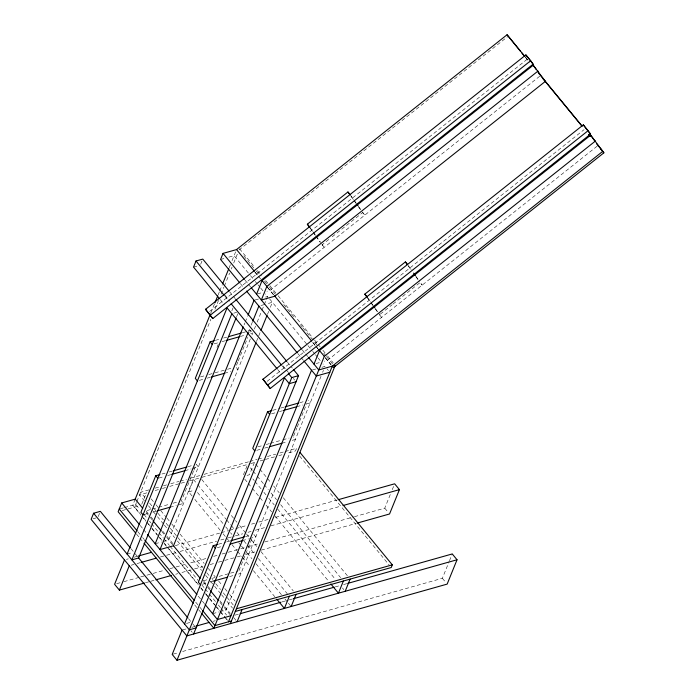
<?xml version="1.0" encoding="UTF-8"?>
<svg xmlns="http://www.w3.org/2000/svg" width="695" height="695" viewBox="0 0 695 695"><rect width="100%" height="100%" fill="white"/><g stroke="black" fill="none" stroke-linecap="round" stroke-linejoin="round"><path stroke-width="0.52" stroke-dasharray="3.48 2.61" d="M98.23 516.559L99.637 513.084M200.655 264.309L202.071 260.834M135.204 499.149L132.736 505.23L140.998 515.299M210.785 313.011L214.468 303.958M218.143 294.906L219.368 291.883M219.776 290.884L222.226 284.846M229.168 267.74L230.401 264.717M232.034 260.695L235.84 251.321M136.481 502.494L134.621 507.072L140.129 513.787M136.863 501.547L210.889 319.248M214.964 309.214L218.63 300.179M221.079 294.15L223.929 287.131M224.337 286.123L229.637 273.074M231.27 269.061L232.078 267.054M233.711 263.04L237.786 252.997M141.754 504.24L146.315 492.998M216.979 347.439L218.178 344.477M231.809 310.917L233.007 307.954M236.561 316.833L237.786 313.819M244.058 324.947L244.857 322.975M245.257 321.985L247.663 316.069M248.645 331.254L249.462 329.239M251.104 325.217L252.328 322.202M193.462 471.245L181.438 500.86L183.549 503.423L177.312 505.178M193.862 470.263L196.268 464.338L198.379 466.901L192.141 468.656M237.82 362.008L235.814 366.943L237.925 369.505L234.806 370.392M238.22 361.026L247.837 337.336M249.844 332.392L250.643 330.42L252.754 332.983L251.955 334.964M250.348 338.908L168.72 539.946L162.482 541.7M254.353 329.039L255.56 326.077M257.159 322.132L261.572 311.273M261.972 310.283L265.977 300.414M266.385 299.423L267.584 296.461L265.533 293.968M192.098 496.039L188.658 491.851L193.601 479.672L197.041 483.868M256.438 341.532L260.521 331.472M267.471 314.366L268.696 311.351M270.329 307.32L272.37 302.29L266.133 304.054M243.45 474.746L247.629 464.451M254.387 462.549L249.444 474.72L246.551 475.536M251.712 539.216L238.88 570.803L240.991 573.366L234.754 575.121M293.664 435.895L296.869 427.998M297.269 427.017L306.886 403.326M321.02 376.273L226.162 609.889L219.924 611.643M322.619 372.329L323.427 370.357M354.502 516.672L384.752 508.149L390.686 493.546M392.267 489.645L393.848 485.753M182.62 651.484L442.359 578.292L449.083 561.734M449.483 560.761L452.245 553.941M239.011 249.992L263.631 230.436M264.482 229.767L300.987 200.768M301.839 200.099L508.141 36.262M209.69 311.395L527.479 59.023M328.813 239.48L322.054 244.848L324.157 247.411L321.099 243.111M332.193 236.795L362.625 212.627L364.736 215.189L361.678 210.889M539.72 76.224L270.051 290.38L266.941 291.257M267.141 381.338L584.078 129.644M380.339 314.114L392.18 304.723M393.022 304.045L420.075 282.561L422.178 285.132L419.12 280.832M597.17 146.167L327.501 360.323L324.383 361.2M193.549 267.089L198.37 265.725M220.567 259.47L224.72 258.297M228.881 257.133L234.076 255.664L249.8 274.82M257.584 293.889L262.78 292.43M255.117 299.979L259.27 298.807M265.507 297.052L267.584 296.461M233.772 313.167L236.665 312.35M260.938 305.513L265.099 304.341M215.32 340.376L219.472 339.203M223.634 338.039L226.744 337.153M242.338 332.766L247.533 331.298M248.567 331.011L250.643 330.42M214.156 343.86L218.986 342.505M222.018 341.645L225.058 340.793M240.288 336.502L245.483 335.033M250.678 333.574L252.754 332.983M200.49 376.899L204.643 375.726M208.795 374.562L213.999 373.093M215.033 372.798L226.466 369.584M227.5 369.288L231.661 368.115M199.326 380.382L204.148 379.027M207.188 378.167L210.229 377.315M224.416 373.319L230.653 371.556M316.069 363.537L319.187 362.66M312.559 369.922L315.678 369.045M321.907 367.281L325.025 366.404L322.975 363.911M272.761 410.319L280.033 408.269M281.075 407.974L284.194 407.096M299.78 402.709L303.932 401.536M271.597 413.803L276.428 412.448M279.468 411.588L282.509 410.736M296.687 406.731L302.924 404.977M307.077 403.804L310.196 402.926L308.094 400.363M257.932 446.842L262.084 445.669M266.246 444.496L269.365 443.618M270.398 443.332L281.831 440.109M282.874 439.813L289.103 438.059M161.978 473.999L165.097 473.121M169.25 471.948L172.369 471.071M187.954 466.684L193.149 465.216M256.768 450.325L261.598 448.97M264.639 448.11L268.687 446.972M281.857 443.254L287.052 441.794M292.248 440.326L295.366 439.448L293.264 436.886M158.816 478.047L164.602 476.423M167.643 475.562L170.683 474.702M184.87 470.706L191.099 468.951M148.965 489.879L140.651 492.225L144.786 497.255M155.202 488.125L159.364 486.952M163.516 485.779L166.635 484.901M170.796 483.729L179.11 481.383M180.153 481.096L186.39 479.333M190.543 478.16L199.899 475.528M204.061 474.355L248.758 461.758M249.792 461.463L257.072 459.412M258.106 459.126L263.309 457.657M267.462 456.485L275.785 454.148M279.937 452.975L284.099 451.802M285.132 451.507L296.574 448.284L295.479 450.959L287.165 453.305M146.836 492.851L139.565 494.901L144.386 500.774M155.159 490.505L161.388 488.75M162.43 488.455L165.549 487.577M169.71 486.404L180.101 483.477M181.143 483.181L188.415 481.131M189.457 480.844L200.89 477.621M201.932 477.326L249.748 463.852M250.782 463.556L254.943 462.384M260.139 460.924L264.3 459.751M265.342 459.456L274.69 456.824M278.851 455.651L281.97 454.773M120.261 508.749L123.38 507.871M124.422 507.576L135.707 504.396L139.843 509.426M93.052 518.791L95.945 517.975M122.259 510.556L139.443 505.717M188.658 491.851L194.444 490.218M147.149 510.521L151.302 509.348M152.344 509.061L157.539 507.593M158.582 507.298L168.972 504.37M173.125 503.206L178.32 501.738M143.987 514.569L149.773 512.945M152.813 512.085L155.854 511.225M170.04 507.228L176.269 505.474M155.211 543.751L161.44 541.996M127.098 554.045L132.893 552.412M126.403 559.388L128.332 558.85M134.265 557.173L137.306 556.321M175.279 545.618L220.193 532.961M221.245 532.665L228.551 530.606M229.602 530.311L234.823 528.843M235.866 528.548L246.308 525.602M251.538 524.134L254.665 523.248M258.844 522.067L268.244 519.417M275.559 517.358L337.188 499.992M131.19 565.217L134.083 564.409M137.028 563.576L140.069 562.715M160.397 556.99L165.549 555.54M166.574 555.253L175.887 552.621M180.066 551.448L216.632 541.144M220.81 539.963L223.938 539.085M228.116 537.904L234.389 536.14M235.431 535.845L242.746 533.786M247.967 532.309L251.095 531.432M255.273 530.25L264.682 527.601M270.946 525.837L340.932 506.116M218.386 544.237L225.658 542.187M226.7 541.891L229.81 541.014M245.405 536.618L250.6 535.159M217.222 547.721L221.088 546.635M242.312 540.649L248.549 538.894M249.583 538.599L255.821 536.844L253.718 534.281M116.673 583.696L122.928 581.932M123.971 581.637L139.617 577.232M140.659 576.937L145.88 575.469M146.923 575.173L152.136 573.705M153.178 573.41L164.654 570.178M169.867 568.701L175.088 567.233M176.13 566.938L186.564 564.001M190.734 562.828L206.38 558.415M213.678 556.356L217.856 555.183M222.026 554.011L227.239 552.534M228.281 552.247L239.758 549.007M240.8 548.72L247.064 546.956M248.106 546.661L258.54 543.716M264.795 541.952L353.46 516.967M145.446 582.766L149.625 581.585M150.667 581.298L154.837 580.116M175.696 574.235L177.79 573.653M181.96 572.471L193.436 569.24M194.478 568.944L202.818 566.599M210.125 564.54L214.295 563.367M218.465 562.186L223.686 560.717M224.728 560.422L236.204 557.19M237.247 556.895L241.417 555.722M245.587 554.541L254.978 551.899M261.233 550.136L356.161 523.387M203.557 580.759L210.828 578.709M211.871 578.414L214.981 577.536M219.142 576.364L229.532 573.436M230.575 573.14L237.846 571.09M202.393 584.243L207.223 582.879M210.255 582.028L213.296 581.168M229.559 576.589L233.72 575.417M212.653 613.694L218.89 611.939M186.477 623.441L190.334 622.355M183.037 629.8L185.939 628.984M191.872 627.316L195.921 626.169M213.209 621.295L215.276 620.722M234.971 615.171L239.149 613.989M281.979 601.922L288.251 600.159M289.294 599.863L292.43 598.977M335.251 586.91L339.429 585.729M343.608 584.556L346.744 583.67M173.229 654.125L178.45 652.657M525.655 57.39L528.417 60.752M525.359 57.233L529.494 62.263M379.496 314.792L381.598 317.354L378.54 313.054M239.514 248.74L254.674 267.193M257.428 270.546L261.555 275.576M265.69 280.606L269.139 284.802M269.825 285.645L277.401 294.862M278.087 295.705L313.905 339.316M314.592 340.15L320.108 346.857M322.862 350.219L326.989 355.249M327.684 356.083L333.192 362.79M243.832 255.864L255.543 270.12M256.229 270.954L260.364 275.985M264.5 281.023L268.626 286.053M269.321 286.887L276.202 295.279M283.777 304.497L294.115 317.076M300.31 324.626L302.377 327.145M303.063 327.979L317.528 345.597M323.731 353.138L325.799 355.658M326.485 356.492L334.06 365.718M255.143 272.223L257.897 275.576M258.583 276.419L260.651 278.93M267.54 287.313L273.743 294.862M313.002 342.67L315.07 345.18M315.756 346.023L317.823 348.534M325.399 357.76L330.916 364.484M254.839 272.058L258.974 277.088M267.245 287.157L273.439 294.697M312.698 342.505L318.214 349.211M325.095 357.595L331.298 365.144M250.487 275.646L254.587 280.641M255.273 281.475L257.324 283.977M258.01 284.811L260.06 287.304M260.747 288.138L264.847 293.134M269.634 298.963L307.251 344.755M307.928 345.589L312.038 350.584M312.715 351.418L314.774 353.92M315.452 354.745L317.502 357.247M318.188 358.081L320.239 360.575M327.076 368.906L328.448 370.565M245.074 280.224L247.837 283.577M248.523 284.411L250.591 286.931M302.247 349.828L305.001 353.182M305.687 354.024L307.755 356.535M240.401 283.621L244.501 288.616M297.842 353.564L300.579 356.891M301.265 357.725L303.315 360.219M229.637 291.804L235.145 298.511M287.495 362.243L292.317 368.115M224.919 295.158L229.706 300.987M283.047 365.935L285.784 369.262M286.47 370.096L288.521 372.589M293.307 378.419L294.671 380.087M224.945 296.218L229.081 301.256M282.118 365.831L286.253 370.861M220.219 299.562L224.32 304.558M277.661 369.497L281.77 374.492M384.752 508.149L388.175 512.311M442.359 578.292L445.782 582.453M299.615 455.998L389.157 565.018M255.76 464.225L259.209 468.413M259.895 469.255L270.92 482.669M273.674 486.022L279.182 492.738M283.317 497.768L347.37 575.755M250.382 467.805L252.45 470.315M253.145 471.158L256.585 475.354M257.272 476.188L263.474 483.737M264.161 484.571L268.296 489.61M271.05 492.964L276.558 499.67M280.693 504.7L340.62 577.667M252.884 478.916L254.266 480.593M254.952 481.426L261.155 488.976M263.909 492.329L265.977 494.849M268.73 498.202L274.238 504.909M277.679 509.105L335.537 579.543M342.427 587.935L343.808 589.612M244.753 479.142L247.507 482.495M248.202 483.329L251.642 487.525M252.328 488.359L263.353 501.781M266.107 505.135L271.615 511.841M275.064 516.038L328.787 581.454M201.732 479.446L228.594 512.154M231.348 515.508L234.788 519.704M235.483 520.538L236.856 522.214M239.61 525.576L245.813 533.117M246.499 533.96L250.634 538.99M251.321 539.833L256.829 546.539M260.964 551.569L293.333 590.985M197.727 484.71L225.971 519.087M226.657 519.93L230.792 524.96M231.478 525.802L234.232 529.156M236.986 532.509L240.435 536.705M243.876 540.892L246.629 544.246M247.324 545.089L254.214 553.472M258.34 558.502L287.27 593.73M197.476 492.46L222.956 523.491M225.71 526.845L229.845 531.875M230.532 532.718L231.913 534.394M238.802 542.778L240.87 545.297M241.556 546.131L244.31 549.484M247.064 552.846L251.885 558.711M256.021 563.741L281.51 594.772M284.95 598.968L287.704 602.322M288.39 603.156L291.153 606.518M194.852 499.392L220.341 530.424M223.095 533.777L225.849 537.131M226.535 537.973L229.289 541.327M232.043 544.68L236.865 550.553M237.56 551.387L241.686 556.426M242.381 557.26L249.27 565.652M253.397 570.682L274.751 596.675M151.136 498.871L155.272 503.901M155.958 504.735L158.026 507.254M160.78 510.608L166.287 517.315M166.982 518.157L171.109 523.187M171.804 524.03L179.38 533.256M180.066 534.09L204.174 563.445M208.309 568.475L211.063 571.829M213.817 575.182L215.198 576.859M218.638 581.055L222.079 585.251M224.841 588.604L228.968 593.634M229.663 594.468L235.171 601.184M149.607 503.128L153.734 508.158M154.429 508.992L157.183 512.354M157.869 513.188L163.377 519.895M166.131 523.248L169.58 527.444M170.266 528.287L202.645 567.702M206.771 572.732L209.525 576.086M212.279 579.439L215.042 582.792M215.728 583.635L220.55 589.508M223.304 592.861L233.633 605.441M148.513 505.804L152.648 510.834M153.334 511.676L156.783 515.864M157.47 516.706L163.673 524.256M164.359 525.09L168.494 530.12M169.18 530.963L174.688 537.669M177.442 541.023L201.55 570.378M205.685 575.408L209.821 580.438M210.507 581.281L213.947 585.477M214.642 586.311L220.836 593.86M221.531 594.694L224.285 598.056M227.039 601.41L232.547 608.116M146.193 511.042L148.261 513.562M151.015 516.915L153.082 519.426M162.726 531.171L166.166 535.359M166.861 536.201L173.055 543.751M203.366 580.646L207.492 585.677M208.187 586.519L210.255 589.039M219.898 600.775L224.025 605.805M224.72 606.648L230.227 613.355M233.668 617.551L237.117 621.738M146.15 512.467L152.301 519.964M161.874 531.623L163.924 534.116M166.661 537.452L173.507 545.775M203.592 582.41L207.014 586.571M207.692 587.405L209.751 589.907M220.002 602.391L223.425 606.561M224.111 607.387L230.948 615.718M143.969 514.456L146.723 517.818M149.486 521.172L150.858 522.849M151.545 523.683L158.434 532.075M159.129 532.909L163.255 537.939M163.951 538.781L169.458 545.488M170.145 546.331L198.388 580.716M201.828 584.903L204.582 588.257M205.277 589.099L208.717 593.295M209.404 594.129L215.606 601.679M218.36 605.032L220.428 607.552M221.114 608.386L226.622 615.092M143.465 517.845L147.549 522.822M148.235 523.648L151.154 527.201M151.84 528.044L157.348 534.75M159.798 537.739L163.551 542.3M163.881 542.708L168.372 548.164M169.059 549.007L198.136 584.408M200.742 587.588L204.99 592.757M205.564 593.452L209.108 597.77M209.699 598.482L215.971 606.127M216.588 606.874L225.571 617.812M226.231 618.611L227.621 620.314M141.693 516.133L145.82 521.172M146.515 522.006L149.269 525.359M152.023 528.713L157.53 535.428M158.217 536.262L161.666 540.458M164.42 543.811L166.487 546.331M167.174 547.165L198.171 584.903M200.924 588.257L202.992 590.776M205.746 594.129L214.703 605.032M215.389 605.866L219.524 610.905M220.211 611.739L223.651 615.935M224.346 616.769L227.1 620.122M140.164 525.437L142.901 528.765M143.578 529.599L147.001 533.76M198.292 596.206L201.706 600.376M202.393 601.201L204.443 603.703M137.827 531.684L141.954 536.714M142.649 537.556L144.021 539.233M195.677 602.131L199.126 606.318M199.812 607.161L201.88 609.68M136.515 534.09L139.235 537.409M139.921 538.234L143.318 542.378M194.687 604.919L200.864 612.434M131.12 548.807L133.171 551.309M135.221 553.811L138.644 557.972M188.562 618.75L191.299 622.086M192.671 623.745L194.722 626.247M190.882 630.669L192.246 632.337M407.487 264.491L411.162 269.651M416.062 276.532L418.512 279.972M408.443 266.228L410.893 269.669M415.792 276.549L418.234 279.981M350.045 194.548L353.72 199.708M354.328 200.568L356.17 203.149M358.611 206.589L361.061 210.029M351.001 196.285L353.451 199.726M354.059 200.586L355.901 203.166M358.342 206.606L360.792 210.046M366.917 296.713L370.583 301.873M371.2 302.733L373.033 305.314M375.482 308.754L377.932 312.194M367.255 297.59L370.313 301.891M370.93 302.751L372.763 305.331M375.213 308.771L377.663 312.211M309.466 226.779L312.533 231.07M313.141 231.93L315.591 235.37M316.199 236.231L320.482 242.251M310.422 228.507L312.872 231.948M313.48 232.808L315.322 235.388M315.93 236.248L320.213 242.268"/><path stroke-width="1.04" d="M130.434 547.981L100.349 511.346L93.59 513.249L91.123 519.33L186.859 635.899L457.032 559.77L452.245 553.941L347.787 583.374M228.95 290.962L202.775 259.096L196.016 260.999L193.549 267.089L219.533 298.728M210.376 314.018L135.204 499.149L121.695 502.954L118.141 511.72L135.838 533.265M524.968 56.556L507.063 34.75L236.543 249.574L223.034 253.388L220.567 259.47L239.714 282.787M214.877 302.951L217.735 295.914M222.635 283.838L228.759 268.748M159.902 474.589L155.741 475.754L140.911 512.276L143.022 514.847M214.277 340.672L210.125 341.844L195.295 378.367L197.397 380.93M124.475 559.935L114.588 584.286L119.375 590.116L144.404 583.062M127.098 554.045L227.057 307.885L276.984 368.671M119.375 590.116L129.261 565.765M231.843 313.714L131.894 559.875L138.644 557.972L236.152 317.841M155.211 543.751L243.25 326.919M248.063 315.078L254.075 300.275M256.551 294.185L262.076 280.563L533.221 65.234L545.358 81.376L274.846 296.209L261.337 300.014L266.863 286.392L538.017 71.055M248.237 332.262L159.998 549.58L173.507 545.775L256.029 342.539M252.737 321.194L258.861 306.104M260.929 330.464L267.062 315.374M217.344 544.524L213.191 545.697L198.362 582.219L200.464 584.782M271.719 410.615L267.566 411.788L252.737 448.31L254.839 450.873M182.073 630.07L172.186 654.421L176.973 660.25L447.146 584.113L457.032 559.77M184.549 623.988L284.498 377.828L289.285 383.657L296.044 381.755M176.973 660.25L291.761 377.567L298.511 375.665L293.69 369.792M193.618 633.996L298.511 375.665M212.653 613.694L311.516 370.209M313.992 364.128L319.526 350.506L590.672 135.169L603.877 152.831L333.365 367.664L332.288 366.143L602.8 151.319L596.605 143.769M595.459 140.998L324.313 356.335L213.878 628.289L201.55 613.277M228.473 621.808L332.288 366.143M230.358 623.641L335.259 365.309L318.779 369.957L308.45 357.378M237.117 621.738L242.06 609.567M289.337 596.241L284.394 608.42L276.818 599.194M291.153 606.518L296.096 594.338M343.373 581.02L338.43 593.191L330.855 583.965M345.18 591.289L350.124 579.117M338.239 499.696L394.647 483.807L399.434 489.628L389.548 513.979L357.204 523.092M300.014 452.48L392.31 564.853L391.224 567.537L235.301 611.47M309.814 227.647L307.364 224.207L347.943 191.985L350.045 194.548M205.546 309.31L525.88 54.914L530.667 60.743L533.117 64.183L212.783 318.571L205.546 309.31L212.783 318.571M210.333 315.13L530.667 60.743M366.647 296.73L364.805 294.15L405.385 261.928L407.487 264.491M262.988 379.244L583.322 124.857L588.109 130.686L590.559 134.118L270.225 388.514L262.988 379.244L270.225 388.514M267.775 385.073L588.109 130.686M228.829 336.571L241.295 333.061M226.075 340.507L239.245 336.797M211.245 377.029L224.416 373.319M329.812 372.233L316.303 376.038L303.993 361.053M285.228 406.81L298.737 402.996M283.517 410.45L296.687 406.731M173.411 470.776L186.92 466.971M269.703 446.685L281.857 443.254M171.7 474.424L184.87 470.706M157.878 510.66L170.04 507.228M138.314 556.035L151.484 552.325M141.076 562.437L156.271 558.154M343.026 505.526L399.434 489.628M230.853 540.719L244.362 536.914M230.158 544.072L242.312 540.649M155.88 579.821L171.526 575.417M214.312 580.881L227.482 577.171M236.387 608.794L392.31 564.853M230.948 615.718L217.439 619.523L205.129 604.537M195.921 626.169L209.091 622.459M240.201 613.694L280.936 602.218M293.472 598.682L334.208 587.206M196.086 627.915L189.335 629.818L93.59 513.249M231.444 620.965L214.964 625.613L202.566 610.514M533.117 64.183L525.88 54.914M587.145 129.956L583.322 124.857M588.509 131.624L590.559 134.118M538.747 73.323L582.141 126.16M589.03 134.543L590.403 136.22M520.538 51.361L507.063 34.75M521.91 53.037L523.978 55.548M542.578 78.196L581.837 125.995M588.726 134.387L590.107 136.064M600.437 148.643L603.877 152.831M307.364 224.207L309.466 226.779M364.805 294.15L366.917 296.713M236.543 249.574L254.457 271.38M262.076 280.563L266.863 286.392M274.429 295.705L311.621 340.993M318.51 349.377L324.313 356.335M223.034 253.388L244.388 279.381M251.277 287.765L301.56 348.986M246.551 291.109L297.156 352.73M235.84 299.345L286.809 361.409M196.016 260.999L224.259 295.384M231.148 303.767L281.432 364.988M288.321 373.371L291.761 377.567M210.125 341.844L212.227 344.407M267.566 411.788L269.669 414.35M155.741 475.754L157.852 478.325M213.191 545.697L215.294 548.259M135.204 499.149L142.727 508.306M152.987 520.798L161.197 530.789M173.507 545.775L200.177 578.249M210.429 590.741L218.638 600.732M121.695 502.954L139.478 524.603M147.688 534.594L196.92 594.546M119.227 509.044L137.132 530.85M144.708 540.067L194.305 600.454M144.004 543.212L193.314 603.251M138.644 557.972L187.885 617.916M590.672 135.169L594.955 141.189M533.221 65.234L536.288 69.526M537.513 71.246L539.346 73.826M413.612 273.092L415.445 275.672M405.385 261.928L407.218 264.508M356.778 204.009L358.003 205.729M347.943 191.985L349.776 194.565M373.649 306.174L374.874 307.894"/></g></svg>
